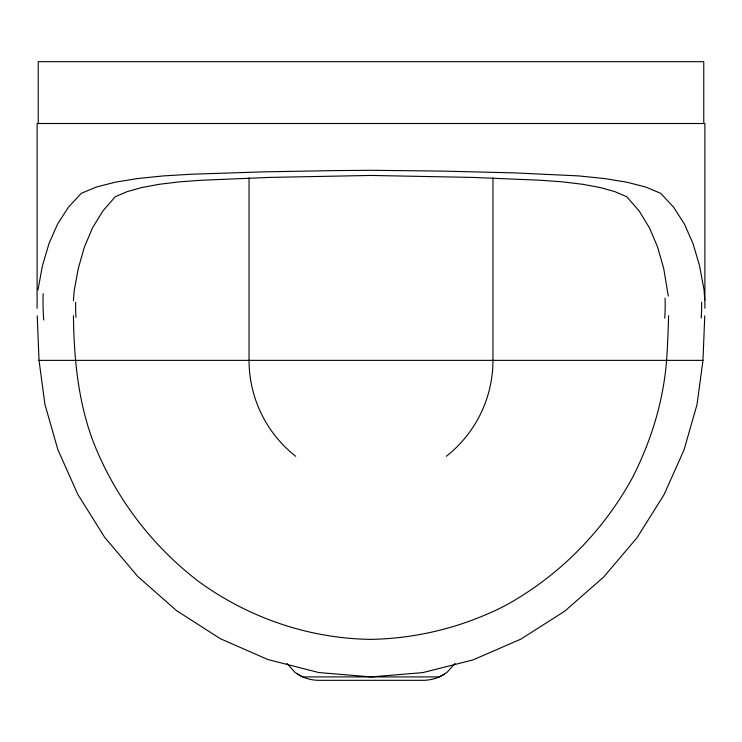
<?xml version="1.0" encoding="UTF-8"?>
<svg xmlns="http://www.w3.org/2000/svg" width="742" height="742" viewBox="0 0 742 742"><rect width="100%" height="100%" fill="white"/><g stroke="black" fill="none" stroke-linecap="round" stroke-linejoin="round"><path stroke-width="1.11" d="M704.9 308.292L704.9 123.515L37.1 123.515L37.1 308.292M704.77 315.786L702.971 360.362L697.007 404.631L684.041 449.884L663.969 494.812L637.007 537.746L603.775 576.924L564.699 611.195L520.865 639.131L473.053 659.898L422.727 672.623L371 676.917L318.726 672.53L267.955 659.564L220.318 638.695L176.605 610.675L137.724 576.413L104.65 537.273L77.808 494.385L57.867 449.615L44.937 404.381L39.029 360.362L37.23 315.786M668.561 315.786C668.31 327.556 667.819 339.335 667.169 351.096C665.129 395.792 652.311 439.301 631.776 478.942C602.356 532.19 558.188 576.682 504.764 605.871C463.258 626.962 417.57 638.51 371 639.372C309.062 638.621 248.449 617.789 198.457 581.348C150.811 544.86 113.758 495.461 92.36 439.375C77.947 399.771 73.94 357.635 73.439 315.786M73.449 300.872L74.079 291.365L78.309 268.372L84.384 247.114L92.49 227.933L102.748 211.09L115.205 196.788L127.123 191.64L141.815 187.531L159.261 184.294L179.564 181.846L201.759 180.232L269.596 177.412L371 175.446L472.404 177.412L540.241 180.232L562.427 181.846L582.73 184.294L600.195 187.54L614.877 191.64L626.795 196.788L639.252 211.09L649.51 227.933L657.616 247.114L663.691 268.372L668.301 296.077M37.953 289.918L42.498 265.562L48.991 243.58L57.551 224.13L68.292 207.361L81.268 193.337L96.256 187.058L115.038 182.226L137.391 178.562L163.537 175.891L192.206 174.194L263.911 171.847L335.662 170.586L371 170.28L442.111 171.096L514.058 172.867L578.463 175.891L604.609 178.562L626.962 182.226L645.744 187.058L660.732 193.328L673.708 207.361L684.449 224.13L693.009 243.58L699.502 265.562L704.047 289.918L704.733 300.009M455.031 663.413L447.101 672.271L441.583 675.86A41.357 41.227 0 0 1 422.857 680.331L319.143 680.331A41.357 41.227 0 0 1 300.417 675.86L294.899 672.271L286.968 663.413M444.588 674.033L439.236 676.917L302.764 676.917L297.412 674.033M39.029 360.362L702.971 360.362M703.768 123.515L703.768 61.669L38.232 61.669L38.232 123.515M492.957 177.811L492.957 360.362A121.957 121.957 0 0 1 446.276 456.311M249.043 177.811L249.043 360.362A121.957 121.957 0 0 0 295.724 456.311M75.953 317.326A566.211 240.13 41.8 0 1 75.656 302.3M665.101 298.173A563.827 239.119 -41.8 0 1 664.739 318.123M43.741 320.015A585.67 241.614 43.9 0 1 43.175 293.619M701.607 302.189A590.92 243.784 -43.9 0 1 701.227 318.123"/></g></svg>
